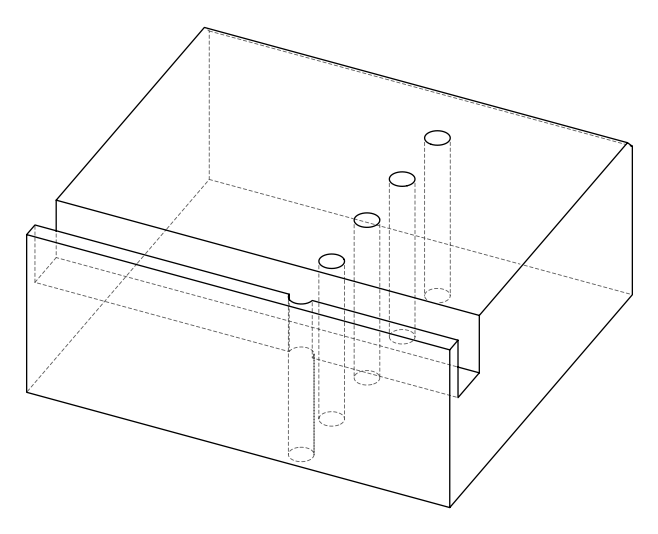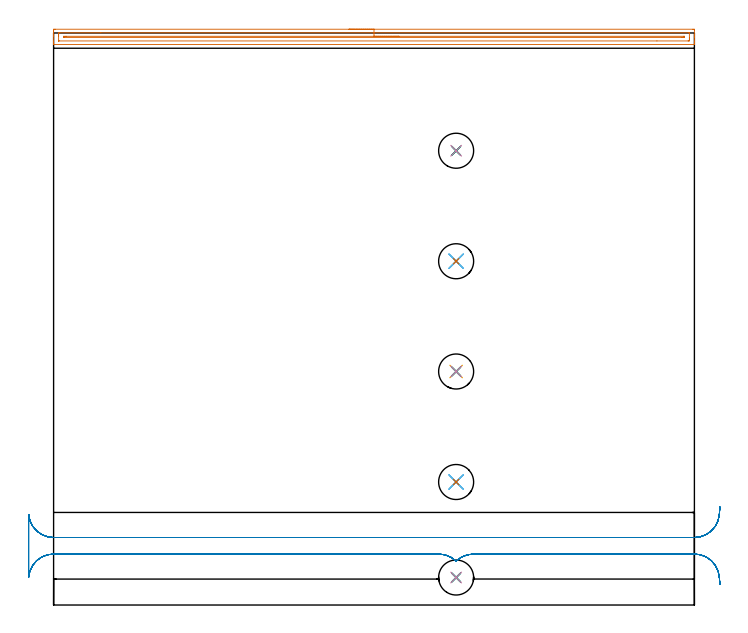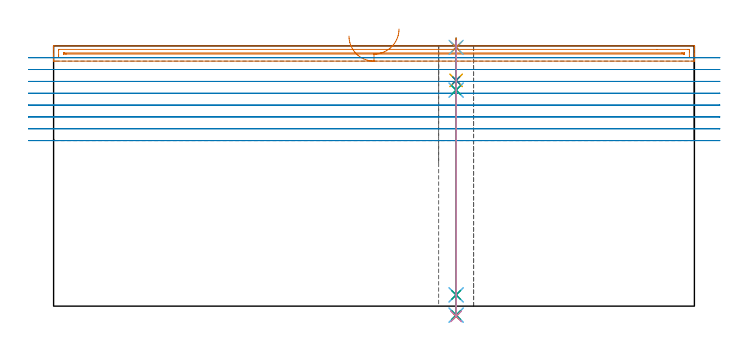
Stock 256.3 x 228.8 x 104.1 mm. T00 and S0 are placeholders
(PLAN: 22 operations, 17 tool changes, 21.4 min)
(1 AREA_MILL | FG_CHAMFER_SURFACE | UGT0205_001 | 6.31 min | 4774 mm3)
(2 MILL_RECTANGULAR_SLOT | SLOT_RECTANGULAR | UGT0201_094 | Follow Part, ap 5, ae 75% | 9.8 min | 259492 mm3)
(3 SPOT_DRILL | STEP1HOLE | NXT0321_9005460120000 | 0.03 min | 0 mm3)
(4 SPOT_DRILL_1 | STEP1HOLE_1 | NXT0321_9005460120000 | 0.03 min | 20 mm3)
(5 SPOT_DRILL_2 | STEP1HOLE_2 | NXT0321_9005460120000 | 0.03 min | 6 mm3)
(6 SPOT_DRILL_3 | STEP1HOLE_3 | NXT0321_9005460120000 | 0.03 min | 17 mm3)
(7 SPOT_DRILL_4 | STEP1HOLE_4 | NXT0321_9005460120000 | 0.03 min | 17 mm3)
(8 DRILL_BLIND_HOLE_INTO_CENTER | STEP1HOLE | UGT0301_207 | 0.06 min | 64 mm3)
(9 GUN_DRILL_THROUGH_HOLE | STEP1HOLE | UGT0307_006 | 0.52 min | 4324 mm3)
(10 DRILL_TO_ENLARGE_THROUGH_HOLE | STEP1HOLE | NXT0301_104 | 0.44 min | 7346 mm3)
(11 DRILL_BLIND_HOLE_INTO_CENTER_1 | STEP1HOLE_1 | UGT0301_207 | 0.06 min | 794 mm3)
(12 GUN_DRILL_THROUGH_HOLE_1 | STEP1HOLE_1 | UGT0307_006 | 0.52 min | 5849 mm3)
(13 DRILL_TO_ENLARGE_THROUGH_HOLE_1 | STEP1HOLE_1 | NXT0301_104 | 0.44 min | 9375 mm3)
(14 DRILL_BLIND_HOLE_INTO_CENTER_2 | STEP1HOLE_2 | UGT0301_207 | 0.06 min | 804 mm3)
(15 GUN_DRILL_THROUGH_HOLE_2 | STEP1HOLE_2 | UGT0307_006 | 0.52 min | 5806 mm3)
(16 DRILL_TO_ENLARGE_THROUGH_HOLE_2 | STEP1HOLE_2 | NXT0301_104 | 0.44 min | 9388 mm3)
(17 DRILL_BLIND_HOLE_INTO_CENTER_3 | STEP1HOLE_3 | UGT0301_207 | 0.06 min | 785 mm3)
(18 GUN_DRILL_THROUGH_HOLE_3 | STEP1HOLE_3 | UGT0307_006 | 0.52 min | 5848 mm3)
(19 DRILL_TO_ENLARGE_THROUGH_HOLE_3 | STEP1HOLE_3 | NXT0301_104 | 0.44 min | 9350 mm3)
(20 DRILL_BLIND_HOLE_INTO_CENTER_4 | STEP1HOLE_4 | UGT0301_207 | 0.06 min | 810 mm3)
(21 GUN_DRILL_THROUGH_HOLE_4 | STEP1HOLE_4 | UGT0307_006 | 0.52 min | 5858 mm3)
(22 DRILL_TO_ENLARGE_THROUGH_HOLE_4 | STEP1HOLE_4 | NXT0301_104 | 0.44 min | 9346 mm3)
(TOOL UGT0205_001 | Chamfer Mill 20 x 3 x 45 deg. | D20 FL50 Z2)
(TOOL UGT0201_094 | End mill 20 mm | D20 FL38 Z4)
(TOOL NXT0321_9005460120000 | NC Spot Drill, 142deg, 12mm, Carbide, Uncoated | D12 PA142 FL30 Z2)
(TOOL UGT0301_207 | Twist Drill 9.2 mm | D9.2 PA118 FL80 Z2)
(TOOL UGT0307_006 | Gun Drill 9 mm | D9 PA130 FL24 Z1)
(TOOL NXT0301_104 | Carbide Drill 14mm [860.1-1400-112A1-MM 2214] | D14 PA140 FL123 Z2)
(OP 1 AREA_MILL)
G17 G21 G94 G90
T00 M6
G54
G17 G0 G90 X118.15 Y230.3 S1061 M3
G43 Z114.1 H0
Z108.
G94 G1 X118.188 Z107.128 F250.
X118.302 Z106.263
X118.491 Z105.412
X118.753 Z104.58
X119.087 Z103.774
X119.49 Z103.
X119.958 Z102.264
X120.49 Z101.572
X121.079 Z100.929
X121.722 Z100.34
X122.414 Z99.808
X123.15 Z99.34
X123.924 Z98.937
X124.73 Z98.603
X125.562 Z98.341
X126.413 Z98.152
X127.278 Z98.038
X128.15 Z98.
X255.701 Y230.299 Z98.001
X256.117 Y230.296 Z98.002
X256.29 Y230.291 Z98.005
X256.3 Y229.886 Z98.41
Y228.129 Z100.166
Y227.551 Z100.746
Y227.25 Z101.047
Y225.492 Z102.802
Y224.891 Z103.408
Y224.614 Z103.685
Y224.482 Z103.817
X256.29 Y224.206 Z104.093
X256.147 Y224.2 Z104.1
X0.153
X0.01 Y224.206 Z104.093
X0. Y224.483 Z103.816
Y224.891 Z103.408
Y225.492 Z102.802
Y227.551 Z100.746
Y228.129 Z100.166
Y228.719 Z99.577
Y229.008 Z99.288
Y229.597 Z98.699
X0.003 Y229.886 Z98.41
X0.01 Y230.291 Z98.005
X0.183 Y230.296 Z98.002
X0.599 Y230.3 Z98.
X128.15
Y228.886 Z99.414
X254.042 Y228.885 Z99.415
X254.268 Y228.881 Z99.419
X254.288 Y228.879 Z99.421
X254.294 Y228.863 Z99.437
X254.298 Y228.836 Z99.464
X254.299 Y228.809 Z99.491
X254.3 Y228.631 Z99.669
Y226.873 Z101.427
X254.299 Y226.371 Z101.929
X254.298 Y225.997 Z102.303
X254.29 Y225.624 Z102.676
X253.917 Y225.617 Z102.683
X253.793 Y225.615 Z102.685
X241.318 Y225.614 Z102.686
X2.258 Y225.615 Z102.685
X2.032 Y225.62 Z102.68
X2.012 Y225.621 Z102.679
X2.006 Y225.637 Z102.663
X2.002 Y225.664 Z102.636
X2.001 Y225.691 Z102.609
X2. Y225.869 Z102.431
Y227.627 Z100.673
X2.001 Y228.129 Z100.171
X2.002 Y228.503 Z99.797
X2.01 Y228.876 Z99.424
X2.383 Y228.883 Z99.417
X2.507 Y228.885 Z99.415
X18.884 Y228.886 Z99.414
X128.15
Y227.472 Z100.828
X251.909 Y227.471 Z100.829
X252.133 Y227.47 Z100.83
X252.208 Y227.468 Z100.832
X252.266 Y227.465 Z100.835
X252.29 Y227.456 Z100.844
X252.293 Y227.414 Z100.886
X252.296 Y227.25 Z101.05
Y227.09 Z101.21
X252.29 Y227.038 Z101.262
X252.245 Y227.035 Z101.265
X252.133 Y227.033 Z101.267
X251.466 Y227.029 Z101.271
X251.241 Y227.028 Z101.272
X4.391 Y227.029 Z101.271
X4.166 Y227.03 Z101.27
X4.092 Y227.032 Z101.268
X4.034 Y227.035 Z101.265
X4.01 Y227.044 Z101.256
X4.007 Y227.086 Z101.214
X4.004 Y227.25 Z101.05
Y227.41 Z100.89
X4.01 Y227.462 Z100.838
X4.055 Y227.465 Z100.835
X4.166 Y227.467 Z100.833
X4.834 Y227.471 Z100.829
X5.058 Y227.472 Z100.828
X128.15
X129.022 Z100.866
X129.886 Z100.98
X130.738 Z101.169
X131.57 Z101.431
X132.376 Z101.765
X133.15 Z102.168
X133.886 Z102.637
X134.578 Z103.168
X135.221 Z103.757
X135.81 Z104.4
X136.341 Z105.093
X136.81 Z105.828
X137.213 Z106.602
X137.547 Z107.408
X137.809 Z108.24
X137.998 Z109.092
X138.112 Z109.957
X138.15 Z110.828
G0 Z114.1
M5
M2
(OP 2 MILL_RECTANGULAR_SLOT)
G17 G21 G94 G90
T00 M6
G54
G17 G0 G90 X266.502 Y39.217 S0 M3
G43 Z114.1 H0
Z99.362
G94 G1 X266.27 Y36.226 F250.
G2 X256.3 Y27. R10. F500.
G1 X0.
G2 X-9.97 Y36.226 R10.
G1 X-10.
Y11.174
X-9.97
G2 X0. Y20.4 R10.
G1 X154.026
G2 X161. Y17.567 R10.
X167.974 Y20.4 R10.
G1 X256.3
G2 X266.27 Y11.174 R10.
G1 X266.502 Y8.183 F250.
G0 Y39.217 Z94.625
G1 X266.27 Y36.226
G2 X256.3 Y27. R10. F500.
G1 X0.
G2 X-9.97 Y36.226 R10.
G1 X-10.
Y11.174
X-9.97
G2 X0. Y20.4 R10.
G1 X154.026
G2 X161. Y17.567 R10.
X167.974 Y20.4 R10.
G1 X256.3
G2 X266.27 Y11.174 R10.
G1 X266.502 Y8.183 F250.
G0 Y39.217 Z89.887
G1 X266.27 Y36.226
G2 X256.3 Y27. R10. F500.
G1 X0.
G2 X-9.97 Y36.226 R10.
G1 X-10.
Y11.174
X-9.97
G2 X0. Y20.4 R10.
G1 X154.026
G2 X161. Y17.567 R10.
X167.974 Y20.4 R10.
G1 X256.3
G2 X266.27 Y11.174 R10.
G1 X266.502 Y8.183 F250.
G0 Y39.217 Z85.15
G1 X266.27 Y36.226
G2 X256.3 Y27. R10. F500.
G1 X0.
G2 X-9.97 Y36.226 R10.
G1 X-10.
Y11.174
X-9.97
G2 X0. Y20.4 R10.
G1 X154.026
G2 X161. Y17.567 R10.
X167.974 Y20.4 R10.
G1 X256.3
G2 X266.27 Y11.174 R10.
G1 X266.502 Y8.183 F250.
G0 Y39.217 Z80.412
G1 X266.27 Y36.226
G2 X256.3 Y27. R10. F500.
G1 X0.
G2 X-9.97 Y36.226 R10.
G1 X-10.
Y11.174
X-9.97
G2 X0. Y20.4 R10.
G1 X154.026
G2 X161. Y17.567 R10.
X167.974 Y20.4 R10.
G1 X256.3
G2 X266.27 Y11.174 R10.
G1 X266.502 Y8.183 F250.
G0 Y39.217 Z75.675
G1 X266.27 Y36.226
G2 X256.3 Y27. R10. F500.
G1 X0.
G2 X-9.97 Y36.226 R10.
G1 X-10.
Y11.174
X-9.97
G2 X0. Y20.4 R10.
G1 X154.026
G2 X161. Y17.567 R10.
X167.974 Y20.4 R10.
G1 X256.3
G2 X266.27 Y11.174 R10.
G1 X266.502 Y8.183 F250.
G0 Y39.217 Z70.937
G1 X266.27 Y36.226
G2 X256.3 Y27. R10. F500.
G1 X0.
G2 X-9.97 Y36.226 R10.
G1 X-10.
Y11.174
X-9.97
G2 X0. Y20.4 R10.
G1 X154.026
G2 X161. Y17.567 R10.
X167.974 Y20.4 R10.
G1 X256.3
G2 X266.27 Y11.174 R10.
G1 X266.502 Y8.183 F250.
G0 Y39.217 Z66.2
G1 X266.27 Y36.226
G2 X256.3 Y27. R10. F500.
G1 X0.
G2 X-9.97 Y36.226 R10.
G1 X-10.
Y11.174
X-9.97
G2 X0. Y20.4 R10.
G1 X154.026
G2 X161. Y17.567 R10.
X167.974 Y20.4 R10.
G1 X256.3
G2 X266.27 Y11.174 R10.
G1 X266.502 Y8.183 F250.
G0 Z114.1
M5
M2
(OP 3 SPOT_DRILL)
G17 G21 G94 G90
T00 M6
G54
G17 G0 G90 X161. Y11. S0 M3
G43 Z114.1 H0
G94 G81 G98 Z103.497 F250. R107.1
G80
M5
M2
(OP 4 SPOT_DRILL_1)
G17 G21 G94 G90
T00 M6
G54
G17 G0 G90 X161. Y49.2 S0 M3
G43 Z114.1 H0
G94 G81 G98 Z103.497 F250. R107.1
G80
M5
M2
(OP 5 SPOT_DRILL_2)
G17 G21 G94 G90
T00 M6
G54
G17 G0 G90 X161. Y93.4 S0 M3
G43 Z114.1 H0
G94 G81 G98 Z103.497 F250. R107.1
G80
M5
M2
(OP 6 SPOT_DRILL_3)
G17 G21 G94 G90
T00 M6
G54
G17 G0 G90 X161. Y137.5 S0 M3
G43 Z114.1 H0
G94 G81 G98 Z103.497 F250. R107.1
G80
M5
M2
(OP 7 SPOT_DRILL_4)
G17 G21 G94 G90
T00 M6
G54
G17 G0 G90 X161. Y181.7 S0 M3
G43 Z114.1 H0
G94 G81 G98 Z103.497 F250. R107.1
G80
M5
M2
(OP 8 DRILL_BLIND_HOLE_INTO_CENTER)
G17 G21 G94 G90
T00 M6
G54
G17 G0 G90 X161. Y11. S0 M3
G43 Z114.1 H0
G94 G81 G98 Z90.3 F250. R106.1
G80
M5
M2
(OP 9 GUN_DRILL_THROUGH_HOLE)
G17 G21 G94 G90
T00 M6
G54
G17 G0 G90 X161. Y11. M8
G43 Z114.1 H0
Z101.929
S716 M3
G94 G1 Z86.405 F125. M26
G4 X.084
Z4.5 F250.
G4 X.084
Z-3.598 F125.
G4 X.084
M5
M9
G0 Z101.929
Z114.1
M2
(OP 10 DRILL_TO_ENLARGE_THROUGH_HOLE)
G17 G21 G94 G90
T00 M6
G54
G17 G0 G90 X161. Y11. S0 M3
G43 Z114.1 H1
G94 G73 G98 Z-4.048 F250. Q13.518 R106.1
G80
M5
M2
(OP 11 DRILL_BLIND_HOLE_INTO_CENTER_1)
G17 G21 G94 G90
T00 M6
G54
G17 G0 G90 X161. Y49.2 S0 M3
G43 Z114.1 H0
G94 G81 G98 Z90.3 F250. R106.1
G80
M5
M2
(OP 12 GUN_DRILL_THROUGH_HOLE_1)
G17 G21 G94 G90
T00 M6
G54
G17 G0 G90 X161. Y49.2 M8
G43 Z114.1 H0
Z101.929
S716 M3
G94 G1 Z86.405 F125. M26
G4 X.084
Z4.5 F250.
G4 X.084
Z-3.598 F125.
G4 X.084
M5
M9
G0 Z101.929
Z114.1
M2
(OP 13 DRILL_TO_ENLARGE_THROUGH_HOLE_1)
G17 G21 G94 G90
T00 M6
G54
G17 G0 G90 X161. Y49.2 S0 M3
G43 Z114.1 H1
G94 G73 G98 Z-4.048 F250. Q13.518 R106.1
G80
M5
M2
(OP 14 DRILL_BLIND_HOLE_INTO_CENTER_2)
G17 G21 G94 G90
T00 M6
G54
G17 G0 G90 X161. Y93.4 S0 M3
G43 Z114.1 H0
G94 G81 G98 Z90.3 F250. R106.1
G80
M5
M2
(OP 15 GUN_DRILL_THROUGH_HOLE_2)
G17 G21 G94 G90
T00 M6
G54
G17 G0 G90 X161. Y93.4 M8
G43 Z114.1 H0
Z101.929
S716 M3
G94 G1 Z86.405 F125. M26
G4 X.084
Z4.5 F250.
G4 X.084
Z-3.598 F125.
G4 X.084
M5
M9
G0 Z101.929
Z114.1
M2
(OP 16 DRILL_TO_ENLARGE_THROUGH_HOLE_2)
G17 G21 G94 G90
T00 M6
G54
G17 G0 G90 X161. Y93.4 S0 M3
G43 Z114.1 H1
G94 G73 G98 Z-4.048 F250. Q13.518 R106.1
G80
M5
M2
(OP 17 DRILL_BLIND_HOLE_INTO_CENTER_3)
G17 G21 G94 G90
T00 M6
G54
G17 G0 G90 X161. Y137.5 S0 M3
G43 Z114.1 H0
G94 G81 G98 Z90.3 F250. R106.1
G80
M5
M2
(OP 18 GUN_DRILL_THROUGH_HOLE_3)
G17 G21 G94 G90
T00 M6
G54
G17 G0 G90 X161. Y137.5 M8
G43 Z114.1 H0
Z101.929
S716 M3
G94 G1 Z86.405 F125. M26
G4 X.084
Z4.5 F250.
G4 X.084
Z-3.598 F125.
G4 X.084
M5
M9
G0 Z101.929
Z114.1
M2
(OP 19 DRILL_TO_ENLARGE_THROUGH_HOLE_3)
G17 G21 G94 G90
T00 M6
G54
G17 G0 G90 X161. Y137.5 S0 M3
G43 Z114.1 H1
G94 G73 G98 Z-4.048 F250. Q13.518 R106.1
G80
M5
M2
(OP 20 DRILL_BLIND_HOLE_INTO_CENTER_4)
G17 G21 G94 G90
T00 M6
G54
G17 G0 G90 X161. Y181.7 S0 M3
G43 Z114.1 H0
G94 G81 G98 Z90.3 F250. R106.1
G80
M5
M2
(OP 21 GUN_DRILL_THROUGH_HOLE_4)
G17 G21 G94 G90
T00 M6
G54
G17 G0 G90 X161. Y181.7 M8
G43 Z114.1 H0
Z101.929
S716 M3
G94 G1 Z86.405 F125. M26
G4 X.084
Z4.5 F250.
G4 X.084
Z-3.598 F125.
G4 X.084
M5
M9
G0 Z101.929
Z114.1
M2
(OP 22 DRILL_TO_ENLARGE_THROUGH_HOLE_4)
G17 G21 G94 G90
T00 M6
G54
G17 G0 G90 X161. Y181.7 S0 M3
G43 Z114.1 H1
G94 G73 G98 Z-4.048 F250. Q13.518 R106.1
G80
M5
M2
